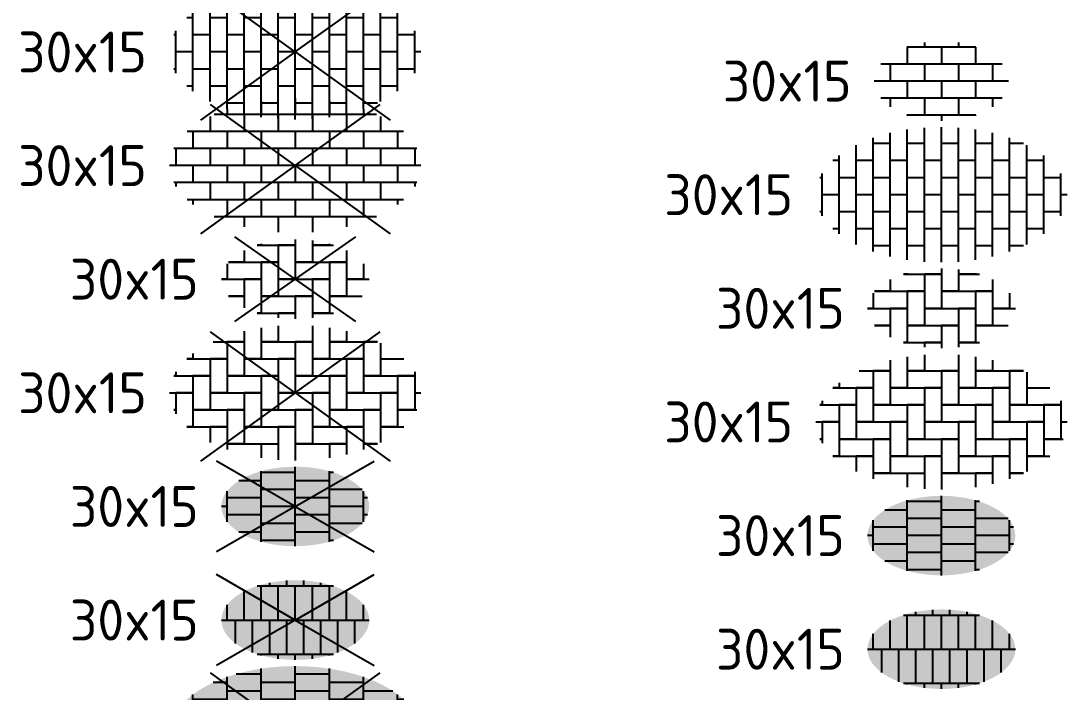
# Model space of a CAD drawing. Header units: metres. Extents: x -1103 to -1052, y 1073 to 2172.
# Drawn here: x -1099.44 to -1053.44, y 1960.42 to 1989.95 of the extents above; entities that cross this region are included whole.
import ezdxf
from ezdxf.enums import TextEntityAlignment as Align

# ---------------------------------------------------------------- set-up
doc = ezdxf.new("R2010")
doc.units = ezdxf.units.M
doc.styles.add('NLCS-ISO', font='NLCS-ISO.ttf')

# ---------------------------------------------------------------- blocks, each defined once
blk = doc.blocks.new('SVH-TEGEL_300X150_DIK_LINT_KL-SO')
h = blk.add_hatch(color=254)
h.dxf.hatch_style = 1
edge = h.paths.add_edge_path()
edge.add_ellipse((0, 0), major_axis=(-3.25, 0), ratio=0.538462, start_angle=0, end_angle=360)
for p, q in [((-1.674, 1.5), (1.674, 1.5)), ((-1.5, 0), (-1.5, 1.5)), ((-1.125, 1.5), (-1.125, 1.642)), ((-0.75, 0), (-0.75, 1.5)), ((-0.375, 1.5), (-0.375, 1.738)), ((0, 0), (0, 1.5)), ((0.375, 1.5), (0.375, 1.738)), ((0.75, 0), (0.75, 1.5)), ((1.125, 1.5), (1.125, 1.642)), ((1.5, 0), (1.5, 1.5)), ((-2.25, 0), (-2.25, 1.263)), ((2.25, 0), (2.25, 1.263)), ((-3, 0), (-3, 0.673)), ((3, 0), (3, 0.673)), ((-3.25, 0), (3.25, 0)), ((-2.625, -1.032), (-2.625, 0)), ((-1.875, -1.429), (-1.875, 0)), ((-1.125, -1.5), (-1.125, 0)), ((-0.375, -1.5), (-0.375, 0)), ((0.375, -1.5), (0.375, 0)), ((1.125, -1.5), (1.125, 0)), ((1.875, -1.429), (1.875, 0)), ((2.625, -1.032), (2.625, 0)), ((-1.674, -1.5), (1.674, -1.5)), ((-1.5, -1.552), (-1.5, -1.5)), ((-0.75, -1.703), (-0.75, -1.5)), ((0, -1.75), (0, -1.5)), ((0.75, -1.703), (0.75, -1.5)), ((1.5, -1.552), (1.5, -1.5))]:
    blk.add_line(p, q)
at = {"style": 'NLCS-ISO'}
blk.add_attdef('FORMAAT', text='', height=1.8, dxfattribs=at).set_placement((-4.25, 0), align=Align.MIDDLE_RIGHT)
blk.add_attdef('KLEUR', text='', height=1.8, dxfattribs=at).set_placement((4.25, 0), align=Align.MIDDLE_LEFT)
at = {"style": 'NLCS-ISO', "flags": 1}
blk.add_attdef('FUNCTIE', text='', height=1.8, dxfattribs=at).set_placement((0, -2.75), align=Align.TOP_CENTER)
blk = doc.blocks.new('SVH-TEGEL_300X150_DIK_LINT_KL_01-SO')
h = blk.add_hatch(color=254)
h.dxf.hatch_style = 1
edge = h.paths.add_edge_path()
edge.add_ellipse((0, 0), major_axis=(-3.25, 0), ratio=0.538462, start_angle=0, end_angle=360)
for p, q in [((-1.5, -1.552), (-1.5, 1.552)), ((0, 1.5), (-1.5, 1.5)), ((0, -1.75), (0, 1.75)), ((1.5, -1.552), (1.5, 1.552)), ((1.674, 1.5), (1.5, 1.5)), ((-1.5, 1.125), (-2.489, 1.125)), ((1.5, 1.125), (0, 1.125)), ((-3, -0.673), (-3, 0.673)), ((0, 0.75), (-1.5, 0.75)), ((2.936, 0.75), (1.5, 0.75)), ((3, -0.673), (3, 0.673)), ((-3, 0), (-3.25, 0)), ((-1.5, 0.375), (-3, 0.375)), ((0, 0), (-1.5, 0)), ((1.5, 0.375), (0, 0.375)), ((3.175, 0.375), (3, 0.375)), ((-1.5, -0.375), (-3, -0.375)), ((1.5, -0.375), (0, -0.375)), ((3, 0), (1.5, 0)), ((3.175, -0.375), (3, -0.375)), ((0, -0.75), (-1.5, -0.75)), ((2.936, -0.75), (1.5, -0.75)), ((-1.5, -1.125), (-2.489, -1.125)), ((1.5, -1.125), (0, -1.125)), ((0, -1.5), (-1.5, -1.5)), ((1.674, -1.5), (1.5, -1.5))]:
    blk.add_line(p, q)
at = {"style": 'NLCS-ISO'}
blk.add_attdef('FORMAAT', text='', height=1.8, dxfattribs=at).set_placement((-4.25, 0), align=Align.MIDDLE_RIGHT)
blk.add_attdef('KLEUR', text='', height=1.8, dxfattribs=at).set_placement((4.25, 0), align=Align.MIDDLE_LEFT)
at = {"style": 'NLCS-ISO', "flags": 1}
blk.add_attdef('FUNCTIE', text='', height=1.8, dxfattribs=at).set_placement((0, -2.75), align=Align.TOP_CENTER)
blk = doc.blocks.new('SVH-TEGEL_300X150_DUN_ELLEBOOG-SO')
for p, q in [((-1.5, 2.863), (-1.5, 1.5)), ((-1.5, 2.863), (-1.5, 2.25)), ((-0.75, 2.947), (-0.75, 2.25)), ((-0.75, 2.947), (-0.75, 2.25)), ((0.75, 2.947), (0.75, 1.5)), ((0.75, 2.947), (0.75, 2.25)), ((1.5, 2.863), (1.5, 1.5)), ((1.5, 2.863), (1.5, 2.25)), ((-2.25, 2.717), (-2.25, 1.5)), ((-2.25, 2.717), (-2.25, 2.25)), ((2.25, 2.717), (2.25, 2.25)), ((2.25, 2.717), (2.25, 2.25)), ((-3.615, 2.25), (-3, 2.25)), ((-3.615, 2.25), (-2.25, 2.25)), ((-2.25, 2.25), (-3, 2.25)), ((-3, 2.25), (-3, 0.75)), ((-3, 2.25), (-3, 1.5)), ((-2.25, 2.25), (-2.25, 0.75)), ((-1.5, 2.25), (-1.5, 1.5)), ((-1.5, 2.25), (0, 2.25)), ((-0.75, 2.25), (-1.5, 2.25)), ((-0.75, 2.25), (0.75, 2.25)), ((0.75, 2.25), (0, 2.25)), ((0, 2.25), (0, 0.75)), ((0, 2.25), (0, 1.5)), ((0.75, 2.25), (0.75, 0.75)), ((1.5, 2.25), (1.5, 1.5)), ((1.5, 2.25), (3, 2.25)), ((2.25, 2.25), (1.5, 2.25)), ((2.25, 2.25), (3.615, 2.25)), ((3, 2.25), (3, 1.5)), ((3.615, 2.25), (3, 2.25)), ((3, 2.25), (3, 0.75)), ((3.75, 2.185), (3.75, 0.75)), ((-4.771, 1.5), (-3.75, 1.5)), ((-4.5, 1.5), (-4.771, 1.5)), ((-4.5, 1.726), (-4.5, 1.5)), ((-4.5, 1.726), (-4.5, 1.5)), ((-4.5, 1.5), (-3, 1.5)), ((-3, 1.5), (-3.75, 1.5)), ((-3.75, 1.5), (-3.75, 0)), ((-3.75, 1.5), (-3.75, 0.75)), ((-3, 1.5), (-3, 0)), ((-2.25, 1.5), (-2.25, 0.75)), ((-2.25, 1.5), (-0.75, 1.5)), ((-1.5, 1.5), (-2.25, 1.5)), ((-1.5, 1.5), (0, 1.5)), ((0, 1.5), (-0.75, 1.5)), ((-0.75, 1.5), (-0.75, 0)), ((-0.75, 1.5), (-0.75, 0.75)), ((0, 1.5), (0, 0)), ((0.75, 1.5), (0.75, 0.75)), ((0.75, 1.5), (2.25, 1.5)), ((1.5, 1.5), (0.75, 1.5)), ((1.5, 1.5), (3, 1.5)), ((2.25, 1.5), (2.25, 0.75)), ((3, 1.5), (2.25, 1.5)), ((2.25, 1.5), (2.25, 0)), ((3, 1.5), (3, 0)), ((3.75, 1.5), (3.75, 0.75)), ((3.75, 1.5), (4.771, 1.5)), ((-5.25, 0.927), (-5.25, 0.75)), ((-5.25, 0.927), (-5.25, 0.75)), ((5.25, 0.927), (5.25, 0.75)), ((-5.347, 0.75), (-4.5, 0.75)), ((-5.25, 0.75), (-5.347, 0.75)), ((-5.25, 0.75), (-3.75, 0.75)), ((-3.75, 0.75), (-4.5, 0.75)), ((-4.5, 0.75), (-4.5, -0.75)), ((-4.5, 0.75), (-4.5, 0)), ((-3.75, 0.75), (-3.75, -0.75)), ((-2.25, 0.75), (-3, 0.75)), ((-3, 0.75), (-3, 0)), ((-3, 0.75), (-1.5, 0.75)), ((-2.25, 0.75), (-0.75, 0.75)), ((-0.75, 0.75), (-1.5, 0.75)), ((-1.5, 0.75), (-1.5, -0.75)), ((-1.5, 0.75), (-1.5, 0)), ((-0.75, 0.75), (-0.75, -0.75)), ((0, 0.75), (1.5, 0.75)), ((0, 0.75), (0, 0)), ((0.75, 0.75), (0, 0.75)), ((0.75, 0.75), (2.25, 0.75)), ((1.5, 0.75), (1.5, 0)), ((2.25, 0.75), (1.5, 0.75)), ((1.5, 0.75), (1.5, -0.75)), ((2.25, 0.75), (2.25, -0.75)), ((3, 0.75), (3, 0)), ((3, 0.75), (4.5, 0.75)), ((3.75, 0.75), (3, 0.75)), ((3.75, 0.75), (5.25, 0.75)), ((4.5, 0.75), (4.5, 0)), ((5.25, 0.75), (4.5, 0.75)), ((4.5, 0.75), (4.5, -0.75)), ((5.25, 0.75), (5.25, -0.75)), ((0, 0), (-0.75, 0)), ((0, 0), (1.5, 0)), ((1.5, 0), (0.75, 0)), ((1.5, 0), (1.5, -1.5)), ((2.25, 0), (2.25, -0.75)), ((2.25, 0), (3.75, 0)), ((3, 0), (2.25, 0)), ((3, 0), (4.5, 0)), ((3.75, 0), (3.75, -0.75)), ((4.5, 0), (3.75, 0)), ((3.75, 0), (3.75, -1.5)), ((4.5, 0), (4.5, -1.5)), ((5.25, 0), (5.25, -0.75)), ((5.25, 0), (5.525, 0)), ((-5.525, 0), (-5.25, 0)), ((-5.525, 0), (-4.5, 0)), ((-4.5, 0), (-5.25, 0)), ((-5.25, 0), (-5.25, -0.927)), ((-5.25, 0), (-5.25, -0.75)), ((-4.5, 0), (-4.5, -1.5)), ((-3, 0), (-3.75, 0)), ((-3.75, 0), (-3.75, -0.75)), ((-3.75, 0), (-2.25, 0)), ((-3, 0), (-1.5, 0)), ((-1.5, 0), (-2.25, 0)), ((-2.25, 0), (-2.25, -1.5)), ((-2.25, 0), (-2.25, -0.75)), ((-1.5, 0), (-1.5, -1.5)), ((-0.75, 0), (-0.75, -0.75)), ((-0.75, 0), (0.75, 0)), ((0.75, 0), (0.75, -0.75)), ((0.75, 0), (0.75, -1.5)), ((-5.25, -0.75), (-5.347, -0.75)), ((-5.347, -0.75), (-5.25, -0.75)), ((-5.25, -0.75), (-5.25, -0.927)), ((-3.75, -0.75), (-4.5, -0.75)), ((-4.5, -0.75), (-4.5, -1.5)), ((-4.5, -0.75), (-3, -0.75)), ((-3.75, -0.75), (-2.25, -0.75)), ((-2.25, -0.75), (-3, -0.75)), ((-3, -0.75), (-3, -2.25)), ((-3, -0.75), (-3, -1.5)), ((-2.25, -0.75), (-2.25, -2.25)), ((-0.75, -0.75), (-1.5, -0.75)), ((-1.5, -0.75), (-1.5, -1.5)), ((-1.5, -0.75), (0, -0.75)), ((-0.75, -0.75), (0.75, -0.75)), ((0, -0.75), (0, -1.5)), ((0.75, -0.75), (0, -0.75)), ((0, -0.75), (0, -2.25)), ((0.75, -0.75), (0.75, -2.25)), ((1.5, -0.75), (1.5, -1.5)), ((1.5, -0.75), (3, -0.75)), ((2.25, -0.75), (1.5, -0.75)), ((2.25, -0.75), (3.75, -0.75)), ((3, -0.75), (3, -1.5)), ((3.75, -0.75), (3, -0.75)), ((3, -0.75), (3, -2.25)), ((3.75, -0.75), (3.75, -2.185)), ((4.5, -0.75), (4.5, -1.5)), ((4.5, -0.75), (5.347, -0.75)), ((5.25, -0.75), (4.5, -0.75)), ((5.25, -0.75), (5.347, -0.75)), ((-4.5, -1.5), (-4.771, -1.5)), ((-4.771, -1.5), (-3.75, -1.5)), ((-4.5, -1.5), (-3, -1.5)), ((-3, -1.5), (-3.75, -1.5)), ((-3.75, -1.5), (-3.75, -2.185)), ((-3.75, -1.5), (-3.75, -2.185)), ((-3, -1.5), (-3, -2.498)), ((-1.5, -1.5), (-2.25, -1.5)), ((-2.25, -1.5), (-2.25, -2.25)), ((-2.25, -1.5), (-0.75, -1.5)), ((-1.5, -1.5), (0, -1.5)), ((-0.75, -1.5), (-0.75, -2.25)), ((0, -1.5), (-0.75, -1.5)), ((-0.75, -1.5), (-0.75, -2.947)), ((0, -1.5), (0, -2.975)), ((1.5, -1.5), (0.75, -1.5)), ((0.75, -1.5), (0.75, -2.25)), ((0.75, -1.5), (2.25, -1.5)), ((1.5, -1.5), (3, -1.5)), ((2.25, -1.5), (2.25, -2.25)), ((3, -1.5), (2.25, -1.5)), ((2.25, -1.5), (2.25, -2.717)), ((3, -1.5), (3, -2.498)), ((3.75, -1.5), (3.75, -2.185)), ((3.75, -1.5), (4.771, -1.5)), ((4.5, -1.5), (3.75, -1.5)), ((4.5, -1.5), (4.771, -1.5)), ((-2.25, -2.25), (-3, -2.25)), ((-3, -2.25), (-3, -2.498)), ((-3, -2.25), (-1.5, -2.25)), ((-2.25, -2.25), (-0.75, -2.25)), ((-1.5, -2.25), (-1.5, -2.863)), ((0.75, -2.25), (0, -2.25)), ((0, -2.25), (0, -2.975)), ((0, -2.25), (1.5, -2.25)), ((0.75, -2.25), (2.25, -2.25)), ((1.5, -2.25), (1.5, -2.863)), ((2.25, -2.25), (1.5, -2.25)), ((1.5, -2.25), (1.5, -2.863)), ((2.25, -2.25), (2.25, -2.717)), ((3, -2.25), (3, -2.498)), ((3, -2.25), (3.615, -2.25)), ((3.615, -2.25), (3, -2.25))]:
    blk.add_line(p, q)
at = {"style": 'NLCS-ISO'}
blk.add_attdef('FORMAAT', text='', height=1.8, dxfattribs=at).set_placement((-6.525, 0), align=Align.MIDDLE_RIGHT)
blk.add_attdef('KLEUR', text='', height=1.8, dxfattribs=at).set_placement((6.525, 0), align=Align.MIDDLE_LEFT)
at = {"style": 'NLCS-ISO', "flags": 1}
blk.add_attdef('FUNCTIE', text='', height=1.8, dxfattribs=at).set_placement((0, -3.975), align=Align.TOP_CENTER)
blk = doc.blocks.new('SVH-TEGEL_300X150_DUN_ELLEBOOG_KL-SO')
for p, q in [((-1.674, 1.5), (-0.75, 1.5)), ((-1.5, 1.5), (-1.674, 1.5)), ((-1.5, 1.552), (-1.5, 1.5)), ((-1.5, 1.552), (-1.5, 1.5)), ((-1.5, 1.5), (0, 1.5)), ((0, 1.5), (-0.75, 1.5)), ((-0.75, 1.5), (-0.75, 0)), ((-0.75, 1.5), (-0.75, 0.75)), ((0, 1.75), (0, 0.75)), ((0, 1.75), (0, 1.5)), ((0, 1.5), (0, 0)), ((0.75, 1.702), (0.75, 0.75)), ((0.75, 1.702), (0.75, 1.5)), ((0.75, 1.5), (0.75, 0.75)), ((0.75, 1.5), (1.674, 1.5)), ((1.5, 1.5), (0.75, 1.5)), ((1.5, 1.552), (1.5, 1.5)), ((1.5, 1.552), (1.5, 1.5)), ((1.5, 1.5), (1.674, 1.5)), ((-2.25, 1.262), (-2.25, 0.75)), ((-2.25, 1.262), (-2.25, 0.75)), ((2.25, 1.262), (2.25, 0.75)), ((2.25, 1.262), (2.25, 0)), ((-3, 0.673), (-3, 0)), ((-3, 0.673), (-3, 0)), ((-2.25, 0.75), (-2.936, 0.75)), ((-2.936, 0.75), (-1.5, 0.75)), ((-2.25, 0.75), (-0.75, 0.75)), ((-0.75, 0.75), (-1.5, 0.75)), ((-1.5, 0.75), (-1.5, -0.75)), ((-1.5, 0.75), (-1.5, 0)), ((-0.75, 0.75), (-0.75, -0.75)), ((0, 0.75), (1.5, 0.75)), ((0, 0.75), (0, 0)), ((0.75, 0.75), (0, 0.75)), ((0.75, 0.75), (2.25, 0.75)), ((1.5, 0.75), (1.5, 0)), ((2.25, 0.75), (1.5, 0.75)), ((1.5, 0.75), (1.5, -0.75)), ((2.25, 0.75), (2.25, -0.75)), ((3, 0.673), (3, 0)), ((3, 0.673), (3, 0)), ((0, 0), (-0.75, 0)), ((0, 0), (1.5, 0)), ((1.5, 0), (0.75, 0)), ((1.5, 0), (1.5, -1.5)), ((2.25, 0), (2.25, -0.75)), ((2.25, 0), (3.25, 0)), ((3, 0), (2.25, 0)), ((3, 0), (3.25, 0)), ((-3, 0), (-3.25, 0)), ((-3.25, 0), (-2.25, 0)), ((-3, 0), (-1.5, 0)), ((-1.5, 0), (-2.25, 0)), ((-2.25, 0), (-2.25, -1.262)), ((-2.25, 0), (-2.25, -0.75)), ((-1.5, 0), (-1.5, -1.5)), ((-0.75, 0), (-0.75, -0.75)), ((-0.75, 0), (0.75, 0)), ((0.75, 0), (0.75, -0.75)), ((0.75, 0), (0.75, -1.5)), ((-2.25, -0.75), (-2.936, -0.75)), ((-2.936, -0.75), (-2.25, -0.75)), ((-2.25, -0.75), (-2.25, -1.262)), ((-0.75, -0.75), (-1.5, -0.75)), ((-1.5, -0.75), (-1.5, -1.5)), ((-1.5, -0.75), (0, -0.75)), ((-0.75, -0.75), (0.75, -0.75)), ((0, -0.75), (0, -1.5)), ((0.75, -0.75), (0, -0.75)), ((0, -0.75), (0, -1.75)), ((0.75, -0.75), (0.75, -1.702)), ((1.5, -0.75), (1.5, -1.5)), ((1.5, -0.75), (2.936, -0.75)), ((2.25, -0.75), (1.5, -0.75)), ((2.25, -0.75), (2.936, -0.75)), ((-1.5, -1.5), (-1.674, -1.5)), ((-1.674, -1.5), (-0.75, -1.5)), ((-1.5, -1.5), (0, -1.5)), ((-0.75, -1.5), (-0.75, -1.702)), ((0, -1.5), (-0.75, -1.5)), ((-0.75, -1.5), (-0.75, -1.702)), ((0, -1.5), (0, -1.75)), ((1.5, -1.5), (0.75, -1.5)), ((0.75, -1.5), (0.75, -1.702)), ((0.75, -1.5), (1.674, -1.5)), ((1.5, -1.5), (1.674, -1.5))]:
    blk.add_line(p, q)
at = {"style": 'NLCS-ISO'}
blk.add_attdef('FORMAAT', text='', height=1.8, dxfattribs=at).set_placement((-4.25, 0), align=Align.MIDDLE_RIGHT)
blk.add_attdef('KLEUR', text='', height=1.8, dxfattribs=at).set_placement((4.25, 0), align=Align.MIDDLE_LEFT)
at = {"style": 'NLCS-ISO', "flags": 1}
blk.add_attdef('FUNCTIE', text='', height=1.8, dxfattribs=at).set_placement((0, -2.75), align=Align.TOP_CENTER)
blk = doc.blocks.new('SVH-TEGEL_300X150_DUN_HALFST_01-SO')
for p, q in [((-1.5, -2.863), (-1.5, 2.863)), ((-0.75, -2.947), (-0.75, 2.947)), ((0, -2.975), (0, 2.975)), ((0.75, -2.947), (0.75, 2.947)), ((1.5, -2.863), (1.5, 2.863)), ((-3, -2.498), (-3, 2.498)), ((-2.25, -2.717), (-2.25, 2.717)), ((2.25, -2.717), (2.25, 2.717)), ((3, -2.498), (3, 2.498)), ((-3.75, -2.185), (-3.75, 2.185)), ((-2.25, 2.25), (-3, 2.25)), ((-0.75, 2.25), (-1.5, 2.25)), ((0.75, 2.25), (0, 2.25)), ((2.25, 2.25), (1.5, 2.25)), ((3.615, 2.25), (3, 2.25)), ((3.75, -2.185), (3.75, 2.185)), ((-4.5, 1.5), (-4.771, 1.5)), ((-4.5, -1.726), (-4.5, 1.726)), ((-3, 1.5), (-3.75, 1.5)), ((-1.5, 1.5), (-2.25, 1.5)), ((0, 1.5), (-0.75, 1.5)), ((1.5, 1.5), (0.75, 1.5)), ((3, 1.5), (2.25, 1.5)), ((4.5, 1.5), (3.75, 1.5)), ((4.5, -1.726), (4.5, 1.726)), ((-5.25, -0.927), (-5.25, 0.927)), ((5.25, -0.927), (5.25, 0.927)), ((-5.25, 0.75), (-5.347, 0.75)), ((-3.75, 0.75), (-4.5, 0.75)), ((-2.25, 0.75), (-3, 0.75)), ((-0.75, 0.75), (-1.5, 0.75)), ((0.75, 0.75), (0, 0.75)), ((2.25, 0.75), (1.5, 0.75)), ((3.75, 0.75), (3, 0.75)), ((5.25, 0.75), (4.5, 0.75)), ((-4.5, 0), (-5.25, 0)), ((-3, 0), (-3.75, 0)), ((-1.5, 0), (-2.25, 0)), ((0, 0), (-0.75, 0)), ((1.5, 0), (0.75, 0)), ((3, 0), (2.25, 0)), ((4.5, 0), (3.75, 0)), ((5.525, 0), (5.25, 0)), ((-5.25, -0.75), (-5.347, -0.75)), ((-3.75, -0.75), (-4.5, -0.75)), ((-2.25, -0.75), (-3, -0.75)), ((-0.75, -0.75), (-1.5, -0.75)), ((0.75, -0.75), (0, -0.75)), ((2.25, -0.75), (1.5, -0.75)), ((3.75, -0.75), (3, -0.75)), ((5.25, -0.75), (4.5, -0.75)), ((-4.5, -1.5), (-4.771, -1.5)), ((-3, -1.5), (-3.75, -1.5)), ((-1.5, -1.5), (-2.25, -1.5)), ((0, -1.5), (-0.75, -1.5)), ((1.5, -1.5), (0.75, -1.5)), ((3, -1.5), (2.25, -1.5)), ((4.5, -1.5), (3.75, -1.5)), ((-2.25, -2.25), (-3, -2.25)), ((-0.75, -2.25), (-1.5, -2.25)), ((0.75, -2.25), (0, -2.25)), ((2.25, -2.25), (1.5, -2.25)), ((3.615, -2.25), (3, -2.25))]:
    blk.add_line(p, q)
at = {"style": 'NLCS-ISO'}
blk.add_attdef('FORMAAT', text='', height=1.8, dxfattribs=at).set_placement((-6.525, 0), align=Align.MIDDLE_RIGHT)
blk.add_attdef('KLEUR', text='', height=1.8, dxfattribs=at).set_placement((6.525, 0), align=Align.MIDDLE_LEFT)
at = {"style": 'NLCS-ISO', "flags": 1}
blk.add_attdef('FUNCTIE', text='', height=1.8, dxfattribs=at).set_placement((0, -3.975), align=Align.TOP_CENTER)
blk = doc.blocks.new('SVH-TEGEL_300X150_DUN_HALFST_KL-SO')
for p, q in [((1.519, 1.5), (-1.519, 1.5)), ((-1.5, 1.5), (-1.5, 0.75)), ((-0.75, 1.692), (-0.75, 1.5)), ((0, 1.5), (0, 0.75)), ((0.75, 1.692), (0.75, 1.5)), ((1.5, 1.5), (1.5, 0.75)), ((2.665, 0.75), (-2.665, 0.75)), ((-2.25, 0.75), (-2.25, 0)), ((-0.75, 0.75), (-0.75, 0)), ((0.75, 0.75), (0.75, 0)), ((2.25, 0.75), (2.25, 0)), ((2.95, 0), (-2.95, 0)), ((0, 0), (0, -0.75)), ((-1.5, 0), (-1.5, -0.75)), ((1.5, 0), (1.5, -0.75)), ((2.665, -0.75), (-2.665, -0.75)), ((-2.25, -0.75), (-2.25, -1.132)), ((-0.75, -0.75), (-0.75, -1.5)), ((0.75, -0.75), (0.75, -1.5)), ((2.25, -0.75), (2.25, -1.132)), ((1.519, -1.5), (-1.519, -1.5)), ((-1.5, -1.5), (-1.5, -1.507)), ((0, -1.5), (0, -1.75)), ((1.5, -1.5), (1.5, -1.507))]:
    blk.add_line(p, q)
at = {"style": 'NLCS-ISO'}
blk.add_attdef('FORMAAT', text='', height=1.8, dxfattribs=at).set_placement((-3.95, 0), align=Align.MIDDLE_RIGHT)
blk.add_attdef('KLEUR', text='', height=1.8, dxfattribs=at).set_placement((3.95, 0), align=Align.MIDDLE_LEFT)
at = {"style": 'NLCS-ISO', "flags": 1}
blk.add_attdef('FUNCTIE', text='', height=1.8, dxfattribs=at).set_placement((0, -2.75), align=Align.TOP_CENTER)
blk = doc.blocks.new('V-SVH-TEGEL_300X150_DIK_LINT_01-SO')
h = blk.add_hatch(color=254)
h.dxf.hatch_style = 1
edge = h.paths.add_edge_path()
edge.add_ellipse((0, 0), major_axis=(-5.525, 0), ratio=0.538462, start_angle=0, end_angle=360)
for p, q in [((-1.5, -2.863), (-1.5, 2.863)), ((0, -2.975), (0, 2.975)), ((1.5, -2.863), (1.5, 2.863)), ((0, 0), (-3.728, 2.684)), ((-3, -2.498), (-3, 2.498)), ((-1.5, 2.625), (-2.6, 2.625)), ((0, 0), (3.728, 2.684)), ((1.5, 2.625), (0, 2.625)), ((3, -2.498), (3, 2.498)), ((-3, 2.25), (-3.615, 2.25)), ((-1.5, 1.875), (-3, 1.875)), ((0, 2.25), (-1.5, 2.25)), ((1.5, 1.875), (0, 1.875)), ((3, 2.25), (1.5, 2.25)), ((4.29, 1.875), (3, 1.875)), ((-4.5, -1.726), (-4.5, 1.726)), ((-3, 1.5), (-4.5, 1.5)), ((0, 1.5), (-1.5, 1.5)), ((3, 1.5), (1.5, 1.5)), ((4.5, -1.726), (4.5, 1.726)), ((4.771, 1.5), (4.5, 1.5)), ((-4.5, 1.125), (-5.115, 1.125)), ((-1.5, 1.125), (-3, 1.125)), ((1.5, 1.125), (0, 1.125)), ((4.5, 1.125), (3, 1.125)), ((-3, 0.75), (-4.5, 0.75)), ((0, 0.75), (-1.5, 0.75)), ((3, 0.75), (1.5, 0.75)), ((5.347, 0.75), (4.5, 0.75)), ((-4.5, 0.375), (-5.481, 0.375)), ((-3, 0), (-4.5, 0)), ((0, 0), (-4.172, -3.003)), ((-1.5, 0.375), (-3, 0.375)), ((0, 0), (-1.5, 0)), ((1.5, 0.375), (0, 0.375)), ((4.5, 0.375), (3, 0.375)), ((-4.5, -0.375), (-5.481, -0.375)), ((-1.5, -0.375), (-3, -0.375)), ((0, 0), (4.172, -3.003)), ((1.5, -0.375), (0, -0.375)), ((3, 0), (1.5, 0)), ((4.5, -0.375), (3, -0.375)), ((5.525, 0), (4.5, 0)), ((-3, -0.75), (-4.5, -0.75)), ((0, -0.75), (-1.5, -0.75)), ((3, -0.75), (1.5, -0.75)), ((5.347, -0.75), (4.5, -0.75)), ((-4.5, -1.125), (-5.115, -1.125)), ((-1.5, -1.125), (-3, -1.125)), ((1.5, -1.125), (0, -1.125)), ((4.5, -1.125), (3, -1.125)), ((-3, -1.5), (-4.5, -1.5)), ((0, -1.5), (-1.5, -1.5)), ((3, -1.5), (1.5, -1.5)), ((4.771, -1.5), (4.5, -1.5)), ((-3, -2.25), (-3.615, -2.25)), ((-1.5, -1.875), (-3, -1.875)), ((0, -2.25), (-1.5, -2.25)), ((1.5, -1.875), (0, -1.875)), ((3, -2.25), (1.5, -2.25)), ((4.29, -1.875), (3, -1.875)), ((-1.5, -2.625), (-2.6, -2.625)), ((1.5, -2.625), (0, -2.625))]:
    blk.add_line(p, q)
at = {"style": 'NLCS-ISO'}
blk.add_attdef('FORMAAT', text='', height=1.8, dxfattribs=at).set_placement((-6.525, 0), align=Align.MIDDLE_RIGHT)
blk.add_attdef('KLEUR', text='', height=1.8, dxfattribs=at).set_placement((6.525, 0), align=Align.MIDDLE_LEFT)
at = {"style": 'NLCS-ISO', "flags": 1}
blk.add_attdef('FUNCTIE', text='', height=1.8, dxfattribs=at).set_placement((0, -3.975), align=Align.TOP_CENTER)
blk = doc.blocks.new('V-SVH-TEGEL_300X150_DIK_LINT_KL-SO')
h = blk.add_hatch(color=254)
h.dxf.hatch_style = 1
edge = h.paths.add_edge_path()
edge.add_ellipse((0, 0), major_axis=(-3.25, 0), ratio=0.538462, start_angle=0, end_angle=360)
for p, q in [((0, 0), (-3.464, 2)), ((0, 0), (3.464, 2)), ((-1.674, 1.5), (1.674, 1.5)), ((-1.5, 0), (-1.5, 1.5)), ((-1.125, 1.5), (-1.125, 1.642)), ((-0.75, 0), (-0.75, 1.5)), ((-0.375, 1.5), (-0.375, 1.738)), ((0, 0), (0, 1.5)), ((0.375, 1.5), (0.375, 1.738)), ((0.75, 0), (0.75, 1.5)), ((1.125, 1.5), (1.125, 1.642)), ((1.5, 0), (1.5, 1.5)), ((-2.25, 0), (-2.25, 1.263)), ((2.25, 0), (2.25, 1.263)), ((-3, 0), (-3, 0.673)), ((3, 0), (3, 0.673)), ((0, 0), (-3.464, -2)), ((-3.25, 0), (3.25, 0)), ((-2.625, -1.032), (-2.625, 0)), ((-1.875, -1.429), (-1.875, 0)), ((-1.125, -1.5), (-1.125, 0)), ((-0.375, -1.5), (-0.375, 0)), ((0, 0), (3.464, -2)), ((0.375, -1.5), (0.375, 0)), ((1.125, -1.5), (1.125, 0)), ((1.875, -1.429), (1.875, 0)), ((2.625, -1.032), (2.625, 0)), ((-1.674, -1.5), (1.674, -1.5)), ((-1.5, -1.552), (-1.5, -1.5)), ((-0.75, -1.703), (-0.75, -1.5)), ((0, -1.75), (0, -1.5)), ((0.75, -1.703), (0.75, -1.5)), ((1.5, -1.552), (1.5, -1.5))]:
    blk.add_line(p, q)
at = {"style": 'NLCS-ISO'}
blk.add_attdef('FORMAAT', text='', height=1.8, dxfattribs=at).set_placement((-4.25, 0), align=Align.MIDDLE_RIGHT)
blk.add_attdef('KLEUR', text='', height=1.8, dxfattribs=at).set_placement((4.25, 0), align=Align.MIDDLE_LEFT)
at = {"style": 'NLCS-ISO', "flags": 1}
blk.add_attdef('FUNCTIE', text='', height=1.8, dxfattribs=at).set_placement((0, -2.75), align=Align.TOP_CENTER)
blk = doc.blocks.new('V-SVH-TEGEL_300X150_DIK_LINT_KL_01-SO')
h = blk.add_hatch(color=254)
h.dxf.hatch_style = 1
edge = h.paths.add_edge_path()
edge.add_ellipse((0, 0), major_axis=(-3.25, 0), ratio=0.538462, start_angle=0, end_angle=360)
for p, q in [((0, 0), (-3.464, 2)), ((0, 0), (3.464, 2)), ((-1.5, -1.552), (-1.5, 1.552)), ((0, 1.5), (-1.5, 1.5)), ((0, -1.75), (0, 1.75)), ((1.5, -1.552), (1.5, 1.552)), ((1.674, 1.5), (1.5, 1.5)), ((-1.5, 1.125), (-2.489, 1.125)), ((1.5, 1.125), (0, 1.125)), ((-3, -0.673), (-3, 0.673)), ((0, 0.75), (-1.5, 0.75)), ((2.936, 0.75), (1.5, 0.75)), ((3, -0.673), (3, 0.673)), ((0, 0), (-3.464, -2)), ((-3, 0), (-3.25, 0)), ((-1.5, 0.375), (-3, 0.375)), ((0, 0), (-1.5, 0)), ((1.5, 0.375), (0, 0.375)), ((0, 0), (3.464, -2)), ((3.175, 0.375), (3, 0.375)), ((-1.5, -0.375), (-3, -0.375)), ((1.5, -0.375), (0, -0.375)), ((3, 0), (1.5, 0)), ((3.175, -0.375), (3, -0.375)), ((0, -0.75), (-1.5, -0.75)), ((2.936, -0.75), (1.5, -0.75)), ((-1.5, -1.125), (-2.489, -1.125)), ((1.5, -1.125), (0, -1.125)), ((0, -1.5), (-1.5, -1.5)), ((1.674, -1.5), (1.5, -1.5))]:
    blk.add_line(p, q)
at = {"style": 'NLCS-ISO'}
blk.add_attdef('FORMAAT', text='', height=1.8, dxfattribs=at).set_placement((-4.25, 0), align=Align.MIDDLE_RIGHT)
blk.add_attdef('KLEUR', text='', height=1.8, dxfattribs=at).set_placement((4.25, 0), align=Align.MIDDLE_LEFT)
at = {"style": 'NLCS-ISO', "flags": 1}
blk.add_attdef('FUNCTIE', text='', height=1.8, dxfattribs=at).set_placement((0, -2.75), align=Align.TOP_CENTER)
blk = doc.blocks.new('V-SVH-TEGEL_300X150_DUN_ELLEBOOG-SO')
for p, q in [((-1.5, 2.863), (-1.5, 1.5)), ((-1.5, 2.863), (-1.5, 2.25)), ((-0.75, 2.947), (-0.75, 2.25)), ((-0.75, 2.947), (-0.75, 2.25)), ((0.75, 2.947), (0.75, 1.5)), ((0.75, 2.947), (0.75, 2.25)), ((1.5, 2.863), (1.5, 1.5)), ((1.5, 2.863), (1.5, 2.25)), ((0, 0), (-3.728, 2.684)), ((-2.25, 2.717), (-2.25, 1.5)), ((-2.25, 2.717), (-2.25, 2.25)), ((0, 0), (3.728, 2.684)), ((2.25, 2.717), (2.25, 2.25)), ((2.25, 2.717), (2.25, 2.25)), ((-3.615, 2.25), (-3, 2.25)), ((-3.615, 2.25), (-2.25, 2.25)), ((-2.25, 2.25), (-3, 2.25)), ((-3, 2.25), (-3, 0.75)), ((-3, 2.25), (-3, 1.5)), ((-2.25, 2.25), (-2.25, 0.75)), ((-1.5, 2.25), (-1.5, 1.5)), ((-1.5, 2.25), (0, 2.25)), ((-0.75, 2.25), (-1.5, 2.25)), ((-0.75, 2.25), (0.75, 2.25)), ((0.75, 2.25), (0, 2.25)), ((0, 2.25), (0, 0.75)), ((0, 2.25), (0, 1.5)), ((0.75, 2.25), (0.75, 0.75)), ((1.5, 2.25), (1.5, 1.5)), ((1.5, 2.25), (3, 2.25)), ((2.25, 2.25), (1.5, 2.25)), ((2.25, 2.25), (3.615, 2.25)), ((3, 2.25), (3, 1.5)), ((3.615, 2.25), (3, 2.25)), ((3, 2.25), (3, 0.75)), ((3.75, 2.185), (3.75, 0.75)), ((-4.771, 1.5), (-3.75, 1.5)), ((-4.5, 1.5), (-4.771, 1.5)), ((-4.5, 1.726), (-4.5, 1.5)), ((-4.5, 1.726), (-4.5, 1.5)), ((-4.5, 1.5), (-3, 1.5)), ((-3, 1.5), (-3.75, 1.5)), ((-3.75, 1.5), (-3.75, 0)), ((-3.75, 1.5), (-3.75, 0.75)), ((-3, 1.5), (-3, 0)), ((-2.25, 1.5), (-2.25, 0.75)), ((-2.25, 1.5), (-0.75, 1.5)), ((-1.5, 1.5), (-2.25, 1.5)), ((-1.5, 1.5), (0, 1.5)), ((0, 1.5), (-0.75, 1.5)), ((-0.75, 1.5), (-0.75, 0)), ((-0.75, 1.5), (-0.75, 0.75)), ((0, 1.5), (0, 0)), ((0.75, 1.5), (0.75, 0.75)), ((0.75, 1.5), (2.25, 1.5)), ((1.5, 1.5), (0.75, 1.5)), ((1.5, 1.5), (3, 1.5)), ((2.25, 1.5), (2.25, 0.75)), ((3, 1.5), (2.25, 1.5)), ((2.25, 1.5), (2.25, 0)), ((3, 1.5), (3, 0)), ((3.75, 1.5), (3.75, 0.75)), ((3.75, 1.5), (4.771, 1.5)), ((-5.25, 0.927), (-5.25, 0.75)), ((-5.25, 0.927), (-5.25, 0.75)), ((5.25, 0.927), (5.25, 0.75)), ((-5.347, 0.75), (-4.5, 0.75)), ((-5.25, 0.75), (-5.347, 0.75)), ((-5.25, 0.75), (-3.75, 0.75)), ((-3.75, 0.75), (-4.5, 0.75)), ((-4.5, 0.75), (-4.5, -0.75)), ((-4.5, 0.75), (-4.5, 0)), ((-3.75, 0.75), (-3.75, -0.75)), ((-2.25, 0.75), (-3, 0.75)), ((-3, 0.75), (-3, 0)), ((-3, 0.75), (-1.5, 0.75)), ((-2.25, 0.75), (-0.75, 0.75)), ((-0.75, 0.75), (-1.5, 0.75)), ((-1.5, 0.75), (-1.5, -0.75)), ((-1.5, 0.75), (-1.5, 0)), ((-0.75, 0.75), (-0.75, -0.75)), ((0, 0.75), (1.5, 0.75)), ((0, 0.75), (0, 0)), ((0.75, 0.75), (0, 0.75)), ((0.75, 0.75), (2.25, 0.75)), ((1.5, 0.75), (1.5, 0)), ((2.25, 0.75), (1.5, 0.75)), ((1.5, 0.75), (1.5, -0.75)), ((2.25, 0.75), (2.25, -0.75)), ((3, 0.75), (3, 0)), ((3, 0.75), (4.5, 0.75)), ((3.75, 0.75), (3, 0.75)), ((3.75, 0.75), (5.25, 0.75)), ((4.5, 0.75), (4.5, 0)), ((5.25, 0.75), (4.5, 0.75)), ((4.5, 0.75), (4.5, -0.75)), ((5.25, 0.75), (5.25, -0.75)), ((0, 0), (-4.172, -3.003)), ((0, 0), (-0.75, 0)), ((0, 0), (1.5, 0)), ((1.5, 0), (0.75, 0)), ((1.5, 0), (1.5, -1.5)), ((2.25, 0), (2.25, -0.75)), ((2.25, 0), (3.75, 0)), ((3, 0), (2.25, 0)), ((3, 0), (4.5, 0)), ((3.75, 0), (3.75, -0.75)), ((4.5, 0), (3.75, 0)), ((3.75, 0), (3.75, -1.5)), ((4.5, 0), (4.5, -1.5)), ((5.25, 0), (5.25, -0.75)), ((5.25, 0), (5.525, 0)), ((-5.525, 0), (-5.25, 0)), ((-5.525, 0), (-4.5, 0)), ((-4.5, 0), (-5.25, 0)), ((-5.25, 0), (-5.25, -0.927)), ((-5.25, 0), (-5.25, -0.75)), ((-4.5, 0), (-4.5, -1.5)), ((-3, 0), (-3.75, 0)), ((-3.75, 0), (-3.75, -0.75)), ((-3.75, 0), (-2.25, 0)), ((-3, 0), (-1.5, 0)), ((-1.5, 0), (-2.25, 0)), ((-2.25, 0), (-2.25, -1.5)), ((-2.25, 0), (-2.25, -0.75)), ((-1.5, 0), (-1.5, -1.5)), ((-0.75, 0), (-0.75, -0.75)), ((-0.75, 0), (0.75, 0)), ((0, 0), (4.172, -3.003)), ((0.75, 0), (0.75, -0.75)), ((0.75, 0), (0.75, -1.5)), ((-5.25, -0.75), (-5.347, -0.75)), ((-5.347, -0.75), (-5.25, -0.75)), ((-5.25, -0.75), (-5.25, -0.927)), ((-3.75, -0.75), (-4.5, -0.75)), ((-4.5, -0.75), (-4.5, -1.5)), ((-4.5, -0.75), (-3, -0.75)), ((-3.75, -0.75), (-2.25, -0.75)), ((-2.25, -0.75), (-3, -0.75)), ((-3, -0.75), (-3, -2.25)), ((-3, -0.75), (-3, -1.5)), ((-2.25, -0.75), (-2.25, -2.25)), ((-0.75, -0.75), (-1.5, -0.75)), ((-1.5, -0.75), (-1.5, -1.5)), ((-1.5, -0.75), (0, -0.75)), ((-0.75, -0.75), (0.75, -0.75)), ((0, -0.75), (0, -1.5)), ((0.75, -0.75), (0, -0.75)), ((0, -0.75), (0, -2.25)), ((0.75, -0.75), (0.75, -2.25)), ((1.5, -0.75), (1.5, -1.5)), ((1.5, -0.75), (3, -0.75)), ((2.25, -0.75), (1.5, -0.75)), ((2.25, -0.75), (3.75, -0.75)), ((3, -0.75), (3, -1.5)), ((3.75, -0.75), (3, -0.75)), ((3, -0.75), (3, -2.25)), ((3.75, -0.75), (3.75, -2.185)), ((4.5, -0.75), (4.5, -1.5)), ((4.5, -0.75), (5.347, -0.75)), ((5.25, -0.75), (4.5, -0.75)), ((5.25, -0.75), (5.347, -0.75)), ((-4.5, -1.5), (-4.771, -1.5)), ((-4.771, -1.5), (-3.75, -1.5)), ((-4.5, -1.5), (-3, -1.5)), ((-3, -1.5), (-3.75, -1.5)), ((-3.75, -1.5), (-3.75, -2.185)), ((-3.75, -1.5), (-3.75, -2.185)), ((-3, -1.5), (-3, -2.498)), ((-1.5, -1.5), (-2.25, -1.5)), ((-2.25, -1.5), (-2.25, -2.25)), ((-2.25, -1.5), (-0.75, -1.5)), ((-1.5, -1.5), (0, -1.5)), ((-0.75, -1.5), (-0.75, -2.25)), ((0, -1.5), (-0.75, -1.5)), ((-0.75, -1.5), (-0.75, -2.947)), ((0, -1.5), (0, -2.975)), ((1.5, -1.5), (0.75, -1.5)), ((0.75, -1.5), (0.75, -2.25)), ((0.75, -1.5), (2.25, -1.5)), ((1.5, -1.5), (3, -1.5)), ((2.25, -1.5), (2.25, -2.25)), ((3, -1.5), (2.25, -1.5)), ((2.25, -1.5), (2.25, -2.717)), ((3, -1.5), (3, -2.498)), ((3.75, -1.5), (3.75, -2.185)), ((3.75, -1.5), (4.771, -1.5)), ((4.5, -1.5), (3.75, -1.5)), ((4.5, -1.5), (4.771, -1.5)), ((-2.25, -2.25), (-3, -2.25)), ((-3, -2.25), (-3, -2.498)), ((-3, -2.25), (-1.5, -2.25)), ((-2.25, -2.25), (-0.75, -2.25)), ((-1.5, -2.25), (-1.5, -2.863)), ((0.75, -2.25), (0, -2.25)), ((0, -2.25), (0, -2.975)), ((0, -2.25), (1.5, -2.25)), ((0.75, -2.25), (2.25, -2.25)), ((1.5, -2.25), (1.5, -2.863)), ((2.25, -2.25), (1.5, -2.25)), ((1.5, -2.25), (1.5, -2.863)), ((2.25, -2.25), (2.25, -2.717)), ((3, -2.25), (3, -2.498)), ((3, -2.25), (3.615, -2.25)), ((3.615, -2.25), (3, -2.25))]:
    blk.add_line(p, q)
at = {"style": 'NLCS-ISO'}
blk.add_attdef('FORMAAT', text='', height=1.8, dxfattribs=at).set_placement((-6.525, 0), align=Align.MIDDLE_RIGHT)
blk.add_attdef('KLEUR', text='', height=1.8, dxfattribs=at).set_placement((6.525, 0), align=Align.MIDDLE_LEFT)
at = {"style": 'NLCS-ISO', "flags": 1}
blk.add_attdef('FUNCTIE', text='', height=1.8, dxfattribs=at).set_placement((0, -3.975), align=Align.TOP_CENTER)
blk = doc.blocks.new('V-SVH-TEGEL_300X150_DUN_ELLEBOOG_KL-SO')
for p, q in [((-2.662, -1.864), (2.662, 1.864)), ((2.662, -1.864), (-2.662, 1.864)), ((-1.674, 1.5), (-0.75, 1.5)), ((-1.5, 1.5), (-1.674, 1.5)), ((-1.5, 1.552), (-1.5, 1.5)), ((-1.5, 1.552), (-1.5, 1.5)), ((-1.5, 1.5), (0, 1.5)), ((0, 1.5), (-0.75, 1.5)), ((-0.75, 1.5), (-0.75, 0)), ((-0.75, 1.5), (-0.75, 0.75)), ((0, 1.75), (0, 0.75)), ((0, 1.75), (0, 1.5)), ((0, 1.5), (0, 0)), ((0.75, 1.702), (0.75, 0.75)), ((0.75, 1.702), (0.75, 1.5)), ((0.75, 1.5), (0.75, 0.75)), ((0.75, 1.5), (1.674, 1.5)), ((1.5, 1.5), (0.75, 1.5)), ((1.5, 1.552), (1.5, 1.5)), ((1.5, 1.552), (1.5, 1.5)), ((1.5, 1.5), (1.674, 1.5)), ((-2.25, 1.262), (-2.25, 0.75)), ((-2.25, 1.262), (-2.25, 0.75)), ((2.25, 1.262), (2.25, 0.75)), ((2.25, 1.262), (2.25, 0)), ((-3, 0.673), (-3, 0)), ((-3, 0.673), (-3, 0)), ((-2.25, 0.75), (-2.936, 0.75)), ((-2.936, 0.75), (-1.5, 0.75)), ((-2.25, 0.75), (-0.75, 0.75)), ((-0.75, 0.75), (-1.5, 0.75)), ((-1.5, 0.75), (-1.5, -0.75)), ((-1.5, 0.75), (-1.5, 0)), ((-0.75, 0.75), (-0.75, -0.75)), ((0, 0.75), (1.5, 0.75)), ((0, 0.75), (0, 0)), ((0.75, 0.75), (0, 0.75)), ((0.75, 0.75), (2.25, 0.75)), ((1.5, 0.75), (1.5, 0)), ((2.25, 0.75), (1.5, 0.75)), ((1.5, 0.75), (1.5, -0.75)), ((2.25, 0.75), (2.25, -0.75)), ((3, 0.673), (3, 0)), ((3, 0.673), (3, 0)), ((0, 0), (-0.75, 0)), ((0, 0), (1.5, 0)), ((1.5, 0), (0.75, 0)), ((1.5, 0), (1.5, -1.5)), ((2.25, 0), (2.25, -0.75)), ((2.25, 0), (3.25, 0)), ((3, 0), (2.25, 0)), ((3, 0), (3.25, 0)), ((-3, 0), (-3.25, 0)), ((-3.25, 0), (-2.25, 0)), ((-3, 0), (-1.5, 0)), ((-1.5, 0), (-2.25, 0)), ((-2.25, 0), (-2.25, -1.262)), ((-2.25, 0), (-2.25, -0.75)), ((-1.5, 0), (-1.5, -1.5)), ((-0.75, 0), (-0.75, -0.75)), ((-0.75, 0), (0.75, 0)), ((0.75, 0), (0.75, -0.75)), ((0.75, 0), (0.75, -1.5)), ((-2.25, -0.75), (-2.936, -0.75)), ((-2.936, -0.75), (-2.25, -0.75)), ((-2.25, -0.75), (-2.25, -1.262)), ((-0.75, -0.75), (-1.5, -0.75)), ((-1.5, -0.75), (-1.5, -1.5)), ((-1.5, -0.75), (0, -0.75)), ((-0.75, -0.75), (0.75, -0.75)), ((0, -0.75), (0, -1.5)), ((0.75, -0.75), (0, -0.75)), ((0, -0.75), (0, -1.75)), ((0.75, -0.75), (0.75, -1.702)), ((1.5, -0.75), (1.5, -1.5)), ((1.5, -0.75), (2.936, -0.75)), ((2.25, -0.75), (1.5, -0.75)), ((2.25, -0.75), (2.936, -0.75)), ((-1.5, -1.5), (-1.674, -1.5)), ((-1.674, -1.5), (-0.75, -1.5)), ((-1.5, -1.5), (0, -1.5)), ((-0.75, -1.5), (-0.75, -1.702)), ((0, -1.5), (-0.75, -1.5)), ((-0.75, -1.5), (-0.75, -1.702)), ((0, -1.5), (0, -1.75)), ((1.5, -1.5), (0.75, -1.5)), ((0.75, -1.5), (0.75, -1.702)), ((0.75, -1.5), (1.674, -1.5)), ((1.5, -1.5), (1.674, -1.5))]:
    blk.add_line(p, q)
at = {"style": 'NLCS-ISO'}
blk.add_attdef('FORMAAT', text='', height=1.8, dxfattribs=at).set_placement((-4.25, 0), align=Align.MIDDLE_RIGHT)
blk.add_attdef('KLEUR', text='', height=1.8, dxfattribs=at).set_placement((4.25, 0), align=Align.MIDDLE_LEFT)
at = {"style": 'NLCS-ISO', "flags": 1}
blk.add_attdef('FUNCTIE', text='', height=1.8, dxfattribs=at).set_placement((0, -2.75), align=Align.TOP_CENTER)
blk = doc.blocks.new('V-SVH-TEGEL_300X150_DUN_HALFST-SO')
for p, q in [((-1.5, 2.839), (-1.5, 2.25)), ((0, 2.95), (0, 2.25)), ((1.5, 2.839), (1.5, 2.25)), ((0, 0), (-3.728, 2.684)), ((-3, 2.477), (-3, 2.25)), ((0, 0), (3.728, 2.684)), ((3, 2.477), (3, 2.25)), ((-3.75, 2.166), (-3.75, 1.5)), ((3.573, 2.25), (-3.573, 2.25)), ((-2.25, 2.25), (-2.25, 1.5)), ((-0.75, 2.25), (-0.75, 1.5)), ((0.75, 2.25), (0.75, 1.5)), ((2.25, 2.25), (2.25, 1.5)), ((3.75, 2.166), (3.75, 1.5)), ((4.757, 1.5), (-4.757, 1.5)), ((-4.5, 1.5), (-4.5, 0.75)), ((-3, 1.5), (-3, 0.75)), ((-1.5, 1.5), (-1.5, 0.75)), ((0, 1.5), (0, 0.75)), ((1.5, 1.5), (1.5, 0.75)), ((3, 1.5), (3, 0.75)), ((4.5, 1.5), (4.5, 0.75)), ((5.343, 0.75), (-5.343, 0.75)), ((-5.25, 0.75), (-5.25, 0)), ((-3.75, 0.75), (-3.75, 0)), ((-2.25, 0.75), (-2.25, 0)), ((-0.75, 0.75), (-0.75, 0)), ((0.75, 0.75), (0.75, 0)), ((2.25, 0.75), (2.25, 0)), ((3.75, 0.75), (3.75, 0)), ((5.25, 0.75), (5.25, 0)), ((5.525, 0), (-5.525, 0)), ((-4.5, 0), (-4.5, -0.75)), ((0, 0), (-4.172, -3.003)), ((-3, 0), (-3, -0.75)), ((0, 0), (0, -0.75)), ((-1.5, 0), (-1.5, -0.75)), ((0, 0), (4.172, -3.003)), ((1.5, 0), (1.5, -0.75)), ((3, 0), (3, -0.75)), ((4.5, 0), (4.5, -0.75)), ((5.343, -0.75), (-5.343, -0.75)), ((-5.25, -0.75), (-5.25, -0.919)), ((-3.75, -0.75), (-3.75, -1.5)), ((-2.25, -0.75), (-2.25, -1.5)), ((-0.75, -0.75), (-0.75, -1.5)), ((0.75, -0.75), (0.75, -1.5)), ((2.25, -0.75), (2.25, -1.5)), ((3.75, -0.75), (3.75, -1.5)), ((5.25, -0.75), (5.25, -0.919)), ((4.757, -1.5), (-4.757, -1.5)), ((-4.5, -1.5), (-4.5, -1.712)), ((-3, -1.5), (-3, -2.25)), ((-1.5, -1.5), (-1.5, -2.25)), ((0, -1.5), (0, -2.25)), ((1.5, -1.5), (1.5, -2.25)), ((3, -1.5), (3, -2.25)), ((4.5, -1.5), (4.5, -1.712)), ((3.573, -2.25), (-3.573, -2.25)), ((-2.25, -2.25), (-2.25, -2.694)), ((-0.75, -2.25), (-0.75, -2.923)), ((0.75, -2.25), (0.75, -2.923)), ((2.25, -2.25), (2.25, -2.694))]:
    blk.add_line(p, q)
at = {"style": 'NLCS-ISO'}
blk.add_attdef('FORMAAT', text='', height=1.8, dxfattribs=at).set_placement((-6.525, 0), align=Align.MIDDLE_RIGHT)
blk.add_attdef('KLEUR', text='', height=1.8, dxfattribs=at).set_placement((6.525, 0), align=Align.MIDDLE_LEFT)
at = {"style": 'NLCS-ISO', "flags": 1}
blk.add_attdef('FUNCTIE', text='', height=1.8, dxfattribs=at).set_placement((0, -3.95), align=Align.TOP_CENTER)
blk = doc.blocks.new('V-SVH-TEGEL_300X150_DUN_HALFST_01-SO')
for p, q in [((-1.5, -2.863), (-1.5, 2.863)), ((-0.75, -2.947), (-0.75, 2.947)), ((0, -2.975), (0, 2.975)), ((0.75, -2.947), (0.75, 2.947)), ((1.5, -2.863), (1.5, 2.863)), ((0, 0), (-3.728, 2.684)), ((-3, -2.498), (-3, 2.498)), ((-2.25, -2.717), (-2.25, 2.717)), ((0, 0), (3.728, 2.684)), ((2.25, -2.717), (2.25, 2.717)), ((3, -2.498), (3, 2.498)), ((-3.75, -2.185), (-3.75, 2.185)), ((-2.25, 2.25), (-3, 2.25)), ((-0.75, 2.25), (-1.5, 2.25)), ((0.75, 2.25), (0, 2.25)), ((2.25, 2.25), (1.5, 2.25)), ((3.615, 2.25), (3, 2.25)), ((3.75, -2.185), (3.75, 2.185)), ((-4.5, 1.5), (-4.771, 1.5)), ((-4.5, -1.726), (-4.5, 1.726)), ((-3, 1.5), (-3.75, 1.5)), ((-1.5, 1.5), (-2.25, 1.5)), ((0, 1.5), (-0.75, 1.5)), ((1.5, 1.5), (0.75, 1.5)), ((3, 1.5), (2.25, 1.5)), ((4.5, 1.5), (3.75, 1.5)), ((4.5, -1.726), (4.5, 1.726)), ((-5.25, -0.927), (-5.25, 0.927)), ((5.25, -0.927), (5.25, 0.927)), ((-5.25, 0.75), (-5.347, 0.75)), ((-3.75, 0.75), (-4.5, 0.75)), ((-2.25, 0.75), (-3, 0.75)), ((-0.75, 0.75), (-1.5, 0.75)), ((0.75, 0.75), (0, 0.75)), ((2.25, 0.75), (1.5, 0.75)), ((3.75, 0.75), (3, 0.75)), ((5.25, 0.75), (4.5, 0.75)), ((-4.5, 0), (-5.25, 0)), ((0, 0), (-4.172, -3.003)), ((-3, 0), (-3.75, 0)), ((-1.5, 0), (-2.25, 0)), ((0, 0), (-0.75, 0)), ((0, 0), (4.172, -3.003)), ((1.5, 0), (0.75, 0)), ((3, 0), (2.25, 0)), ((4.5, 0), (3.75, 0)), ((5.525, 0), (5.25, 0)), ((-5.25, -0.75), (-5.347, -0.75)), ((-3.75, -0.75), (-4.5, -0.75)), ((-2.25, -0.75), (-3, -0.75)), ((-0.75, -0.75), (-1.5, -0.75)), ((0.75, -0.75), (0, -0.75)), ((2.25, -0.75), (1.5, -0.75)), ((3.75, -0.75), (3, -0.75)), ((5.25, -0.75), (4.5, -0.75)), ((-4.5, -1.5), (-4.771, -1.5)), ((-3, -1.5), (-3.75, -1.5)), ((-1.5, -1.5), (-2.25, -1.5)), ((0, -1.5), (-0.75, -1.5)), ((1.5, -1.5), (0.75, -1.5)), ((3, -1.5), (2.25, -1.5)), ((4.5, -1.5), (3.75, -1.5)), ((-2.25, -2.25), (-3, -2.25)), ((-0.75, -2.25), (-1.5, -2.25)), ((0.75, -2.25), (0, -2.25)), ((2.25, -2.25), (1.5, -2.25)), ((3.615, -2.25), (3, -2.25))]:
    blk.add_line(p, q)
at = {"style": 'NLCS-ISO'}
blk.add_attdef('FORMAAT', text='', height=1.8, dxfattribs=at).set_placement((-6.525, 0), align=Align.MIDDLE_RIGHT)
blk.add_attdef('KLEUR', text='', height=1.8, dxfattribs=at).set_placement((6.525, 0), align=Align.MIDDLE_LEFT)
at = {"style": 'NLCS-ISO', "flags": 1}
blk.add_attdef('FUNCTIE', text='', height=1.8, dxfattribs=at).set_placement((0, -3.975), align=Align.TOP_CENTER)

msp = doc.modelspace()

# ---------------------------------------------------------------- block references
ref = msp.add_blockref('V-SVH-TEGEL_300X150_DUN_HALFST_01-SO', (-1087.377, 1988.586))
ref.add_attrib('FORMAAT', '30x15', dxfattribs={"height": 1.8, "style": 'NLCS-ISO'}).set_placement((-1093.902, 1988.586), align=Align.MIDDLE_RIGHT)
ref = msp.add_blockref('SVH-TEGEL_300X150_DUN_HALFST_KL-SO', (-1058.969, 1987.304))
ref.add_attrib('FORMAAT', '30x15', dxfattribs={"height": 1.8, "style": 'NLCS-ISO'}).set_placement((-1062.919, 1987.304), align=Align.MIDDLE_RIGHT)
ref = msp.add_blockref('V-SVH-TEGEL_300X150_DUN_HALFST-SO', (-1087.377, 1983.586))
ref.add_attrib('FORMAAT', '30x15', dxfattribs={"height": 1.8, "style": 'NLCS-ISO'}).set_placement((-1093.902, 1983.586), align=Align.MIDDLE_RIGHT)
ref = msp.add_blockref('SVH-TEGEL_300X150_DUN_HALFST_01-SO', (-1058.969, 1982.304))
ref.add_attrib('FORMAAT', '30x15', dxfattribs={"height": 1.8, "style": 'NLCS-ISO'}).set_placement((-1065.494, 1982.304), align=Align.MIDDLE_RIGHT)
for name, p in [('V-SVH-TEGEL_300X150_DUN_ELLEBOOG_KL-SO', (-1087.377, 1978.586)), ('SVH-TEGEL_300X150_DUN_ELLEBOOG_KL-SO', (-1058.969, 1977.304))]:
    msp.add_blockref(name, p).add_auto_attribs({'FORMAAT': '30x15'})
ref = msp.add_blockref('V-SVH-TEGEL_300X150_DUN_ELLEBOOG-SO', (-1087.377, 1973.586))
ref.add_attrib('FORMAAT', '30x15', dxfattribs={"height": 1.8, "style": 'NLCS-ISO'}).set_placement((-1093.902, 1973.586), align=Align.MIDDLE_RIGHT)
ref = msp.add_blockref('SVH-TEGEL_300X150_DUN_ELLEBOOG-SO', (-1058.969, 1972.304))
ref.add_attrib('FORMAAT', '30x15', dxfattribs={"height": 1.8, "style": 'NLCS-ISO'}).set_placement((-1065.494, 1972.304), align=Align.MIDDLE_RIGHT)
ref = msp.add_blockref('V-SVH-TEGEL_300X150_DIK_LINT_KL_01-SO', (-1087.377, 1968.586))
ref.add_attrib('FORMAAT', '30x15', dxfattribs={"height": 1.8, "style": 'NLCS-ISO'}).set_placement((-1091.627, 1968.586), align=Align.MIDDLE_RIGHT)
ref = msp.add_blockref('SVH-TEGEL_300X150_DIK_LINT_KL_01-SO', (-1058.969, 1967.304))
ref.add_attrib('FORMAAT', '30x15', dxfattribs={"height": 1.8, "style": 'NLCS-ISO'}).set_placement((-1063.219, 1967.304), align=Align.MIDDLE_RIGHT)
ref = msp.add_blockref('V-SVH-TEGEL_300X150_DIK_LINT_KL-SO', (-1087.377, 1963.586))
ref.add_attrib('FORMAAT', '30x15', dxfattribs={"height": 1.8, "style": 'NLCS-ISO'}).set_placement((-1091.627, 1963.586), align=Align.MIDDLE_RIGHT)
ref = msp.add_blockref('SVH-TEGEL_300X150_DIK_LINT_KL-SO', (-1058.969, 1962.304))
ref.add_attrib('FORMAAT', '30x15', dxfattribs={"height": 1.8, "style": 'NLCS-ISO'}).set_placement((-1063.219, 1962.304), align=Align.MIDDLE_RIGHT)
ref = msp.add_blockref('V-SVH-TEGEL_300X150_DIK_LINT_01-SO', (-1087.377, 1958.586))
ref.add_attrib('FORMAAT', '30x15', dxfattribs={"height": 1.8, "style": 'NLCS-ISO'}).set_placement((-1093.902, 1958.586), align=Align.MIDDLE_RIGHT)

doc.saveas('drawing.dxf')
